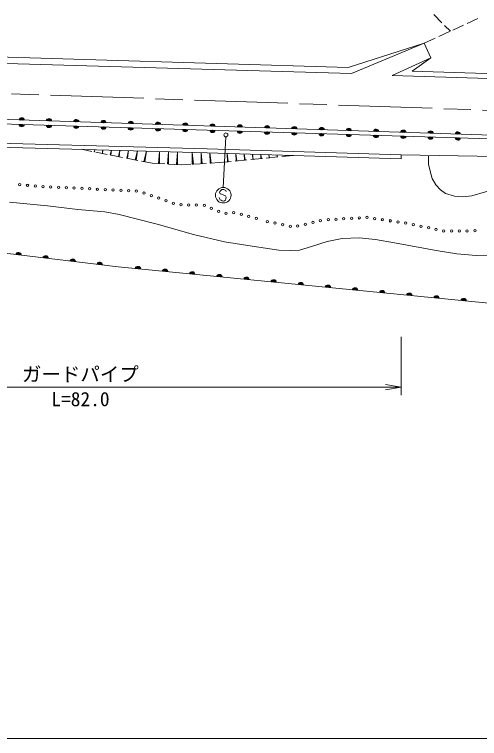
# Model space of a CAD drawing. Units: millimetres, scale not verified. Extents: x 40000 to 680000, y 20000 to 380000.
# Drawn here: x 97934 to 157624, y 205000 to 297902 of the extents above; entities that cross this region are included whole.
import ezdxf
from ezdxf.enums import TextEntityAlignment as Align

# ---------------------------------------------------------------- set-up
doc = ezdxf.new("R2010")
doc.units = ezdxf.units.MM
doc.header["$LTSCALE"] = 1000
doc.linetypes.add('CHAIN', pattern=[18.5, 12, -1.5, 3.5, -1.5])
for name, color, linetype, lineweight in [('M-BMK', 2, 'CHAIN', 13), ('M-STR-HTXT', 7, 'Continuous', 13), ('M-STR-STRC', 7, 'Continuous', 13), ('M-TTL-BAND', 7, 'Continuous', 13), ('M-WORK', 1, 'Continuous', 13)]:
    doc.layers.add(name, color=color, linetype=linetype, lineweight=lineweight)
doc.styles.add('ＭＳ ゴシック', font='')
doc.styles.get('ＭＳ ゴシック').set_extended_font_data('MS Gothic')

# ---------------------------------------------------------------- blocks, each defined once
blk = doc.blocks.new('open_arrow')
at = {"color": 0, "linetype": 'Continuous', "lineweight": -2}
blk.add_lwpolyline([(7.5, 1.25), (0, 0), (7.5, -1.25)], dxfattribs=at)

msp = doc.modelspace()

# ---------------------------------------------------------------- linework, layer by layer
at = {"layer": 'M-BMK'}
msp.add_lwpolyline([(65578, 288839), (181108, 284839), (184867, 284815), (259476, 283982)], dxfattribs=at)
at = {"layer": 'M-STR-HTXT'}
for p, q in [((147552, 256554), (147552, 249073)), ((65282, 250073), (147552, 250073))]:
    msp.add_line(p, q, dxfattribs=at)
at = {"layer": 'M-STR-STRC'}
for p, q in [((124728, 275713), (125041, 282218)), ((124279, 275200), (124263, 275086)), ((124263, 275086), (124348, 274904)), ((124407, 275338), (124279, 275200)), ((124538, 275431), (124407, 275338)), ((124704, 275465), (124538, 275431)), ((124820, 275448), (124704, 275465)), ((124964, 275376), (124820, 275448)), ((125074, 275301), (124964, 275376)), ((125109, 275190), (125074, 275301)), ((124265, 274311), (124226, 274421)), ((124349, 274134), (124265, 274311)), ((124348, 274904), (124499, 274830)), ((124453, 274060), (124349, 274134)), ((124499, 274830), (125032, 274642)), ((125011, 274093), (124887, 273997)), ((125082, 274242), (125011, 274093)), ((125032, 274642), (125112, 274469)), ((125112, 274469), (125082, 274242)), ((124599, 273985), (124453, 274060)), ((124719, 273968), (124599, 273985)), ((124887, 273997), (124719, 273968))]:
    msp.add_line(p, q, dxfattribs=at)
for centre, radius in [((125070, 282449), 250), ((124736, 274713), 1000)]:
    msp.add_circle(centre, radius, dxfattribs=at)
at = {"layer": 'M-TTL-BAND'}
msp.add_line((40000, 205000), (579000, 205000), dxfattribs=at)
at = {"layer": 'M-WORK'}
for p, q in [((151738, 297902), (152796, 296838)), ((156034, 296743), (157396, 297370)), ((153149, 296484), (153879, 295751)), ((154217, 295907), (155580, 296534)), ((152400, 295071), (153763, 295698)), ((150516, 294204), (151946, 294862)), ((65282, 281699), (122668, 280169)), ((65295, 282199), (122682, 280669)), ((106530, 280599), (107877, 280336)), ((122682, 280669), (147568, 279897)), ((108168, 280279), (108236, 280551)), ((108196, 280273), (108168, 280279)), ((108182, 280276), (108236, 280551)), ((108196, 280273), (108236, 280551)), ((108368, 280240), (109840, 279952)), ((109186, 280080), (109296, 280521)), ((109231, 280071), (109186, 280080)), ((109208, 280075), (109296, 280521)), ((109231, 280071), (109296, 280521)), ((110221, 279877), (110373, 280491)), ((110283, 279865), (110221, 279877)), ((110252, 279871), (110373, 280491)), ((110283, 279865), (110373, 280491)), ((110330, 279856), (111802, 279567)), ((111273, 279671), (111468, 280460)), ((111352, 279655), (111273, 279671)), ((111313, 279663), (111468, 280460)), ((111352, 279655), (111468, 280460)), ((112343, 279462), (112583, 280428)), ((112392, 279452), (112583, 280428)), ((112440, 279443), (112583, 280428)), ((113431, 279249), (113716, 280396)), ((113489, 279237), (113716, 280396)), ((113547, 279226), (113716, 280396)), ((114537, 279032), (114868, 280363)), ((114605, 279019), (114868, 280363)), ((114672, 279006), (114868, 280363)), ((116405, 278787), (116551, 280315)), ((116481, 278784), (116551, 280315)), ((116558, 278780), (116551, 280315)), ((117558, 278735), (117706, 280282)), ((117636, 278731), (117706, 280282)), ((117713, 278728), (117706, 280282)), ((118713, 278683), (118863, 280249)), ((118791, 278679), (118863, 280249)), ((118870, 278676), (118863, 280249)), ((120831, 278704), (120747, 280196)), ((120905, 278709), (120747, 280196)), ((120756, 278700), (120747, 280196)), ((121969, 278768), (121891, 280163)), ((122038, 278772), (121891, 280163)), ((121899, 278764), (121891, 280163)), ((122668, 280169), (147552, 279398)), ((123097, 278831), (123024, 280131)), ((123162, 278835), (123024, 280131)), ((123032, 278828), (123024, 280131)), ((125329, 279001), (125224, 280068)), ((125382, 279006), (125224, 280068)), ((125275, 278996), (125224, 280068)), ((126417, 279108), (126326, 280037)), ((126463, 279112), (126326, 280037)), ((126370, 279103), (126326, 280037)), ((127491, 279213), (127414, 280006)), ((127531, 279217), (127414, 280006)), ((127452, 279209), (127414, 280006)), ((128552, 279317), (128488, 279975)), ((128585, 279321), (128488, 279975)), ((128520, 279314), (128488, 279975)), ((129600, 279420), (129549, 279945)), ((129626, 279423), (129549, 279945)), ((129574, 279418), (129549, 279945)), ((130635, 279522), (130596, 279915)), ((130654, 279524), (130596, 279915)), ((130615, 279520), (130596, 279915)), ((131656, 279622), (131630, 279886)), ((131669, 279623), (131630, 279886)), ((131643, 279621), (131630, 279886)), ((132237, 279679), (133734, 279826)), ((132665, 279721), (132652, 279857)), ((132672, 279722), (132652, 279857)), ((132658, 279721), (132652, 279857)), ((132672, 279722), (132658, 279721)), ((147568, 279897), (147552, 279398)), ((147568, 279897), (181229, 279327)), ((112293, 279471), (113765, 279183)), ((112440, 279443), (112343, 279462)), ((113547, 279226), (113431, 279249)), ((114256, 279087), (115603, 278823)), ((114672, 279006), (114537, 279032)), ((115603, 278823), (117221, 278736)), ((116558, 278780), (116405, 278787)), ((117713, 278728), (117558, 278735)), ((117721, 278709), (119339, 278621)), ((120905, 278709), (120756, 278700)), ((121056, 278717), (122554, 278801)), ((122038, 278772), (121899, 278764)), ((123162, 278835), (123032, 278828)), ((123053, 278829), (124272, 278897)), ((124272, 278897), (125768, 279044)), ((125382, 279006), (125275, 278996)), ((126266, 279093), (127759, 279239)), ((126463, 279112), (126370, 279103)), ((127531, 279217), (127452, 279209)), ((128256, 279288), (129749, 279435)), ((128585, 279321), (128520, 279314)), ((129626, 279423), (129574, 279418)), ((130247, 279484), (131739, 279630)), ((130654, 279524), (130615, 279520)), ((131669, 279623), (131643, 279621)), ((118870, 278676), (118713, 278683)), ((119339, 278621), (120557, 278689))]:
    msp.add_line(p, q, dxfattribs=at)
for points in [[(86833, 296510), (89396, 296415), (89464, 291808), (141180, 290311), (150516, 294204), (140780, 291112), (90019, 292628), (89396, 296415)], [(150516, 294204), (151380, 292357), (146410, 290057), (182120, 288971)], [(151380, 292357), (148975, 290646), (182870, 289569), (182120, 288971)], [(239639, 280518), (188281, 281470), (65433, 285434)], [(65394, 284819), (188307, 281051), (239631, 280108)], [(151059, 279724), (151093, 278702), (151277, 277794), (151559, 276861), (152013, 276063), (152627, 275389), (153265, 274947), (154406, 274579), (155449, 274505), (156639, 274616), (158381, 275131), (160663, 276125), (162958, 277425), (164062, 277990), (165301, 278444), (166357, 278787), (166920, 278938)], [(97295, 273815), (102191, 273337), (106056, 272876), (109516, 272582), (111356, 272251), (116270, 271018), (120927, 269692), (124884, 268735), (128454, 268165), (131878, 267668), (133424, 267613), (134528, 267668), (136056, 268128), (138080, 268772), (139976, 269177), (142166, 269232), (144264, 269048), (146712, 268607), (152050, 267631), (154718, 267171), (157184, 266968), (159209, 266913)], [(249628, 249369), (213849, 255456), (111232, 265535), (64824, 271115)]]:
    msp.add_lwpolyline(points, dxfattribs=at)
for centre in [(98610, 276082), (99606, 275990), (100601, 275898), (101599, 275826), (102597, 275778), (103596, 275729), (104595, 275680), (105594, 275631), (106593, 275583), (107591, 275534), (108590, 275485), (109589, 275437), (110588, 275388), (111587, 275339), (112586, 275290), (113584, 275242), (114544, 274990), (115489, 274663), (116434, 274336), (117379, 274010), (118324, 273683), (119292, 273482), (120292, 273463), (121291, 273445), (122287, 273407), (123207, 273016), (124128, 272624), (125075, 272399), (126072, 272479), (127041, 272277), (128002, 272002), (128964, 271728), (130386, 271337), (131365, 271133), (136239, 271224), (137210, 271464), (138200, 271576), (139199, 271635), (140197, 271693), (141195, 271751), (142194, 271809), (143192, 271863), (144181, 271717), (145170, 271571), (146160, 271425), (147149, 271279), (148138, 271133), (132344, 270929), (133323, 270726), (134298, 270744), (135269, 270984), (149119, 270937), (150098, 270736), (151078, 270535), (152057, 270334), (153037, 270133), (154036, 270127), (155036, 270127), (156036, 270127), (157034, 270156)]:
    msp.add_circle(centre, 150, dxfattribs=at)
for centre, radius, start, end in [((98869, 284301), 354, 6.94937, 169.35455), ((98869, 284301), 283, 9.17341, 167.13051), ((98869, 284301), 212, 12.91974, 163.38418), ((98869, 284301), 142, 20.63147, 155.67245), ((98869, 284301), 100, 30.94913, 145.35479), ((102368, 284188), 354, 6.94937, 169.35455), ((102368, 284188), 283, 9.17341, 167.13051), ((102368, 284188), 212, 12.91974, 163.38418), ((102368, 284188), 142, 20.63147, 155.67245), ((102368, 284188), 100, 30.94913, 145.35479), ((105866, 284075), 354, 6.94937, 169.35455), ((105866, 284075), 283, 9.17341, 167.13051), ((105866, 284075), 212, 12.91974, 163.38418), ((109364, 283962), 354, 6.94937, 169.35455), ((98865, 283847), 354, 187.04131, 349.44649), ((98865, 283847), 283, 189.26535, 347.22245), ((98865, 283847), 212, 193.01168, 343.47612), ((98865, 283847), 142, 200.72341, 335.76439), ((98865, 283847), 100, 211.04107, 325.44673), ((102364, 283740), 354, 187.04131, 349.44649), ((102364, 283740), 283, 189.26535, 347.22245), ((102364, 283740), 212, 193.01168, 343.47612), ((102364, 283740), 142, 200.72341, 335.76439), ((102364, 283740), 100, 211.04107, 325.44673), ((105862, 283633), 354, 187.04131, 349.44649), ((105862, 283633), 283, 189.26535, 347.22245), ((105862, 283633), 212, 193.01168, 343.47612), ((105862, 283633), 142, 200.72341, 335.76439), ((105866, 284075), 142, 20.63147, 155.67245), ((105862, 283633), 100, 211.04107, 325.44673), ((105866, 284075), 100, 30.94913, 145.35479), ((109360, 283526), 354, 187.04131, 349.44649), ((109360, 283526), 283, 189.26535, 347.22245), ((109364, 283962), 283, 9.17341, 167.13051), ((109360, 283526), 212, 193.01168, 343.47612), ((109364, 283962), 212, 12.91974, 163.38418), ((109360, 283526), 142, 200.72341, 335.76439), ((109364, 283962), 142, 20.63147, 155.67245), ((109360, 283526), 100, 211.04107, 325.44673), ((109364, 283962), 100, 30.94913, 145.35479), ((112859, 283418), 354, 187.04131, 349.44649), ((112862, 283849), 354, 6.94937, 169.35455), ((112859, 283418), 283, 189.26535, 347.22245), ((112862, 283849), 283, 9.17341, 167.13051), ((112859, 283418), 212, 193.01168, 343.47612), ((112862, 283849), 212, 12.91974, 163.38418), ((112859, 283418), 142, 200.72341, 335.76439), ((112862, 283849), 142, 20.63147, 155.67245), ((112859, 283418), 100, 211.04107, 325.44673), ((112862, 283849), 100, 30.94913, 145.35479), ((116360, 283736), 354, 6.94937, 169.35455), ((116360, 283736), 283, 9.17341, 167.13051), ((116360, 283736), 212, 12.91974, 163.38418), ((116360, 283736), 142, 20.63147, 155.67245), ((116360, 283736), 100, 30.94913, 145.35479), ((119859, 283623), 354, 6.94937, 169.35455), ((119859, 283623), 283, 9.17341, 167.13051), ((119859, 283623), 212, 12.91974, 163.38418), ((119859, 283623), 142, 20.63147, 155.67245), ((119859, 283623), 100, 30.94913, 145.35479), ((123357, 283511), 354, 6.94937, 169.35455), ((123357, 283511), 283, 9.17341, 167.13051), ((123357, 283511), 212, 12.91974, 163.38418), ((123357, 283511), 142, 20.63147, 155.67245), ((123357, 283511), 100, 30.94913, 145.35479), ((126855, 283398), 354, 6.94937, 169.35455), ((126855, 283398), 283, 9.17341, 167.13051), ((126855, 283398), 212, 12.91974, 163.38418), ((126855, 283398), 142, 20.63147, 155.67245), ((126855, 283398), 100, 30.94913, 145.35479), ((130353, 283285), 354, 6.94937, 169.35455), ((130353, 283285), 283, 9.17341, 167.13051), ((130353, 283285), 212, 12.91974, 163.38418), ((130353, 283285), 142, 20.63147, 155.67245), ((130353, 283285), 100, 30.94913, 145.35479), ((133851, 283172), 354, 6.94937, 169.35455), ((133851, 283172), 283, 9.17341, 167.13051), ((133851, 283172), 212, 12.91974, 163.38418), ((137349, 283059), 354, 6.94937, 169.35455), ((116357, 283311), 354, 187.04131, 349.44649), ((116357, 283311), 283, 189.26535, 347.22245), ((116357, 283311), 212, 193.01168, 343.47612), ((116357, 283311), 142, 200.72341, 335.76439), ((116357, 283311), 100, 211.04107, 325.44673), ((119855, 283204), 354, 187.04131, 349.44649), ((119855, 283204), 283, 189.26535, 347.22245), ((119855, 283204), 212, 193.01168, 343.47612), ((119855, 283204), 142, 200.72341, 335.76439), ((119855, 283204), 100, 211.04107, 325.44673), ((123354, 283097), 354, 187.04131, 349.44649), ((123354, 283097), 283, 189.26535, 347.22245), ((123354, 283097), 212, 193.01168, 343.47612), ((123354, 283097), 142, 200.72341, 335.76439), ((123354, 283097), 100, 211.04107, 325.44673), ((126852, 282989), 354, 187.04131, 349.44649), ((126852, 282989), 283, 189.26535, 347.22245), ((126852, 282989), 212, 193.01168, 343.47612), ((126852, 282989), 142, 200.72341, 335.76439), ((126852, 282989), 100, 211.04107, 325.44673), ((130350, 282882), 354, 187.04131, 349.44649), ((130350, 282882), 283, 189.26535, 347.22245), ((130350, 282882), 212, 193.01168, 343.47612), ((130350, 282882), 142, 200.72341, 335.76439), ((130350, 282882), 100, 211.04107, 325.44673), ((133849, 282775), 354, 187.04131, 349.44649), ((133849, 282775), 283, 189.26535, 347.22245), ((133849, 282775), 212, 193.01168, 343.47612), ((133849, 282775), 142, 200.72341, 335.76439), ((133851, 283172), 142, 20.63147, 155.67245), ((133849, 282775), 100, 211.04107, 325.44673), ((133851, 283172), 100, 30.94913, 145.35479), ((137347, 282668), 354, 187.04131, 349.44649), ((137347, 282668), 283, 189.26535, 347.22245), ((137349, 283059), 283, 9.17341, 167.13051), ((137347, 282668), 212, 193.01168, 343.47612), ((137349, 283059), 212, 12.91974, 163.38418), ((137347, 282668), 142, 200.72341, 335.76439), ((137349, 283059), 142, 20.63147, 155.67245), ((137347, 282668), 100, 211.04107, 325.44673), ((137349, 283059), 100, 30.94913, 145.35479), ((140846, 282560), 354, 187.04131, 349.44649), ((140848, 282946), 354, 6.94937, 169.35455), ((140846, 282560), 283, 189.26535, 347.22245), ((140848, 282946), 283, 9.17341, 167.13051), ((140846, 282560), 212, 193.01168, 343.47612), ((140848, 282946), 212, 12.91974, 163.38418), ((140846, 282560), 142, 200.72341, 335.76439), ((140848, 282946), 142, 20.63147, 155.67245), ((140846, 282560), 100, 211.04107, 325.44673), ((140848, 282946), 100, 30.94913, 145.35479), ((144346, 282833), 354, 6.94937, 169.35455), ((144346, 282833), 283, 9.17341, 167.13051), ((144346, 282833), 212, 12.91974, 163.38418), ((144346, 282833), 142, 20.63147, 155.67245), ((144346, 282833), 100, 30.94913, 145.35479), ((147844, 282720), 354, 6.94937, 169.35455), ((147844, 282720), 283, 9.17341, 167.13051), ((147844, 282720), 212, 12.91974, 163.38418), ((147844, 282720), 142, 20.63147, 155.67245), ((147844, 282720), 100, 30.94913, 145.35479), ((151342, 282608), 354, 6.94937, 169.35455), ((151342, 282608), 283, 9.17341, 167.13051), ((151342, 282608), 212, 12.91974, 163.38418), ((151342, 282608), 142, 20.63147, 155.67245), ((151342, 282608), 100, 30.94913, 145.35479), ((154840, 282495), 354, 6.94937, 169.35455), ((154840, 282495), 283, 9.17341, 167.13051), ((154840, 282495), 212, 12.91974, 163.38418), ((154840, 282495), 142, 20.63147, 155.67245), ((154840, 282495), 100, 30.94913, 145.35479), ((144344, 282453), 354, 187.04131, 349.44649), ((144344, 282453), 283, 189.26535, 347.22245), ((144344, 282453), 212, 193.01168, 343.47612), ((144344, 282453), 142, 200.72341, 335.76439), ((144344, 282453), 100, 211.04107, 325.44673), ((147842, 282346), 354, 187.04131, 349.44649), ((147842, 282346), 283, 189.26535, 347.22245), ((147842, 282346), 212, 193.01168, 343.47612), ((147842, 282346), 142, 200.72341, 335.76439), ((147842, 282346), 100, 211.04107, 325.44673), ((151341, 282238), 354, 187.04131, 349.44649), ((151341, 282238), 283, 189.26535, 347.22245), ((151341, 282238), 212, 193.01168, 343.47612), ((151341, 282238), 142, 200.72341, 335.76439), ((151341, 282238), 100, 211.04107, 325.44673), ((154839, 282131), 354, 187.04131, 349.44649), ((154839, 282131), 283, 189.26535, 347.22245), ((154839, 282131), 212, 193.01168, 343.47612), ((154839, 282131), 142, 200.72341, 335.76439), ((154839, 282131), 100, 211.04107, 325.44673), ((98446, 267018), 354, 1.94097, 164.34615), ((98446, 267018), 283, 4.16501, 162.12211), ((98446, 267018), 212, 7.91133, 158.37578), ((98446, 267018), 142, 15.62306, 150.66405), ((98446, 267018), 100, 25.94072, 140.34639), ((101921, 266600), 354, 1.94097, 164.34615), ((101921, 266600), 283, 4.16501, 162.12211), ((101921, 266600), 212, 7.91133, 158.37578), ((101921, 266600), 142, 15.62306, 150.66405), ((101921, 266600), 100, 25.94072, 140.34639), ((105396, 266182), 354, 1.94097, 164.34615), ((105396, 266182), 283, 4.16501, 162.12211), ((105396, 266182), 212, 7.91133, 158.37578), ((105396, 266182), 142, 15.62306, 150.66405), ((105396, 266182), 100, 25.94072, 140.34639), ((108871, 265764), 354, 1.94097, 164.34615), ((108871, 265764), 283, 4.16501, 162.12211), ((108871, 265764), 212, 7.91133, 158.37578), ((108871, 265764), 142, 15.62306, 150.66405), ((108871, 265764), 100, 25.94072, 140.34639), ((113770, 265231), 354, 3.18814, 165.59331), ((113770, 265231), 283, 5.41218, 163.36928), ((113770, 265231), 212, 9.1585, 159.62295), ((113770, 265231), 142, 16.87023, 151.91122), ((113770, 265231), 100, 27.18789, 141.59356), ((117253, 264889), 354, 3.18814, 165.59331), ((117253, 264889), 283, 5.41218, 163.36928), ((117253, 264889), 212, 9.1585, 159.62295), ((117253, 264889), 142, 16.87023, 151.91122), ((117253, 264889), 100, 27.18789, 141.59356), ((120736, 264547), 354, 3.18814, 165.59331), ((120736, 264547), 283, 5.41218, 163.36928), ((120736, 264547), 212, 9.1585, 159.62295), ((120736, 264547), 142, 16.87023, 151.91122), ((120736, 264547), 100, 27.18789, 141.59356), ((124219, 264205), 354, 3.18814, 165.59331), ((124219, 264205), 283, 5.41218, 163.36928), ((124219, 264205), 212, 9.1585, 159.62295), ((124219, 264205), 142, 16.87023, 151.91122), ((124219, 264205), 100, 27.18789, 141.59356), ((127702, 263863), 354, 3.18814, 165.59331), ((127702, 263863), 283, 5.41218, 163.36928), ((127702, 263863), 212, 9.1585, 159.62295), ((127702, 263863), 142, 16.87023, 151.91122), ((127702, 263863), 100, 27.18789, 141.59356), ((131186, 263521), 354, 3.18814, 165.59331), ((131186, 263521), 283, 5.41218, 163.36928), ((131186, 263521), 212, 9.1585, 159.62295), ((131186, 263521), 142, 16.87023, 151.91122), ((131186, 263521), 100, 27.18789, 141.59356), ((134669, 263179), 354, 3.18814, 165.59331), ((134669, 263179), 283, 5.41218, 163.36928), ((134669, 263179), 212, 9.1585, 159.62295), ((134669, 263179), 142, 16.87023, 151.91122), ((134669, 263179), 100, 27.18789, 141.59356), ((138152, 262836), 354, 3.18814, 165.59331), ((138152, 262836), 283, 5.41218, 163.36928), ((138152, 262836), 212, 9.1585, 159.62295), ((138152, 262836), 142, 16.87023, 151.91122), ((138152, 262836), 100, 27.18789, 141.59356), ((141635, 262494), 354, 3.18814, 165.59331), ((141635, 262494), 283, 5.41218, 163.36928), ((141635, 262494), 212, 9.1585, 159.62295), ((141635, 262494), 142, 16.87023, 151.91122), ((141635, 262494), 100, 27.18789, 141.59356), ((145119, 262152), 354, 3.18814, 165.59331), ((145119, 262152), 283, 5.41218, 163.36928), ((145119, 262152), 212, 9.1585, 159.62295), ((145119, 262152), 142, 16.87023, 151.91122), ((145119, 262152), 100, 27.18789, 141.59356), ((148602, 261810), 354, 3.18814, 165.59331), ((148602, 261810), 283, 5.41218, 163.36928), ((148602, 261810), 212, 9.1585, 159.62295), ((148602, 261810), 142, 16.87023, 151.91122), ((148602, 261810), 100, 27.18789, 141.59356), ((152085, 261468), 354, 3.18814, 165.59331), ((152085, 261468), 283, 5.41218, 163.36928), ((152085, 261468), 212, 9.1585, 159.62295), ((152085, 261468), 142, 16.87023, 151.91122), ((152085, 261468), 100, 27.18789, 141.59356), ((155568, 261126), 354, 3.18814, 165.59331), ((155568, 261126), 283, 5.41218, 163.36928), ((155568, 261126), 212, 9.1585, 159.62295), ((155568, 261126), 142, 16.87023, 151.91122), ((155568, 261126), 100, 27.18789, 141.59356)]:
    msp.add_arc(centre, radius, start, end, dxfattribs=at)

# ---------------------------------------------------------------- block references
at = {"layer": 'M-STR-HTXT', "xscale": 267, "yscale": 267, "rotation": 180}
msp.add_blockref('open_arrow', (147552, 250073), dxfattribs=at)

# ---------------------------------------------------------------- texts
at = {"layer": 'M-STR-HTXT', "style": 'ＭＳ ゴシック'}
msp.add_text('ガードパイプ', height=1833, dxfattribs=at).set_placement((106392, 251747), align=Align.MIDDLE_CENTER)
msp.add_text('L=82.0', height=1833, dxfattribs=at).set_placement((106403, 247085), align=Align.BOTTOM_CENTER)

doc.saveas('drawing.dxf')
